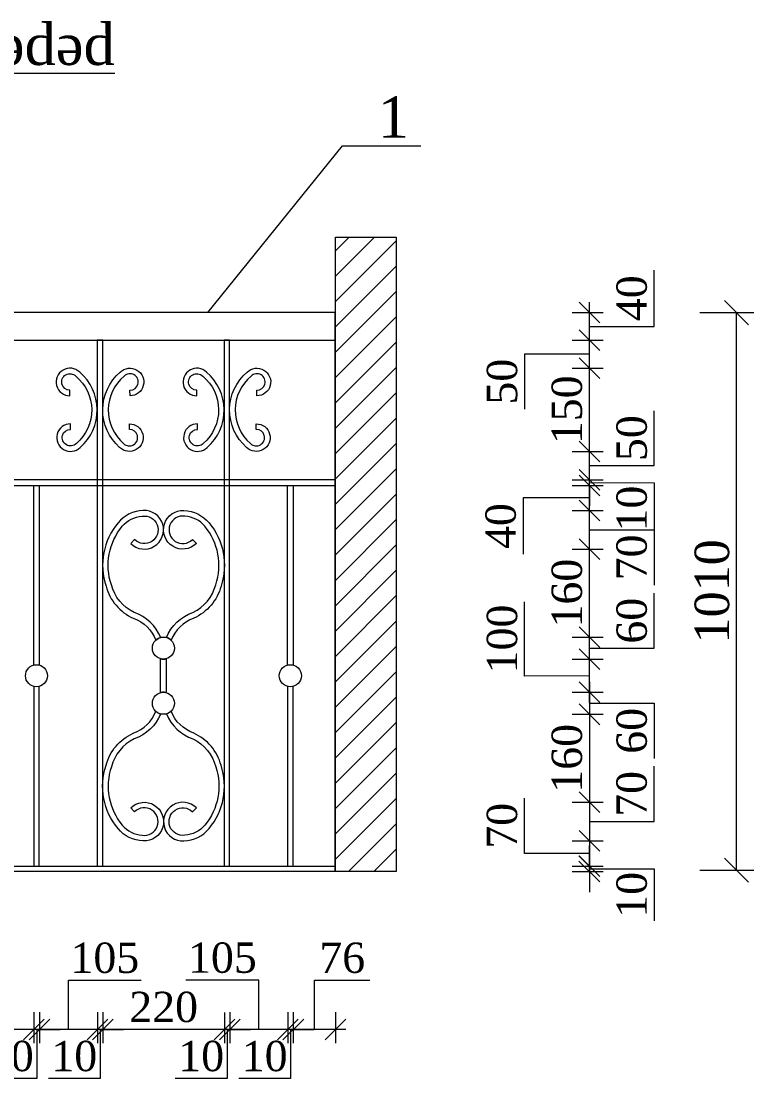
# Model space of a CAD drawing. Header units: millimetres. Extents: x 873544 to 1143527, y -837564 to -766512.
# Drawn here: x 1022101 to 1027412, y -789405 to -781735 of the extents above; entities that cross this region are included whole.
import ezdxf

# ---------------------------------------------------------------- set-up
doc = ezdxf.new("R2010")
doc.units = ezdxf.units.MM
for name, color, linetype, lineweight in [('Balkonun metal mehecceri', 16, 'Continuous', 9), ('Dam konstruksiyası', 7, 'Continuous', 13), ('Qeyd xətti', 7, 'Continuous', 9), ('Xarici razm.', 10, 'Continuous', 9), ('Xarici razm.-1', 7, 'Continuous', 9), ('Yazı -1', 7, 'Continuous', 15)]:
    doc.layers.add(name, color=color, linetype=linetype, lineweight=lineweight)
doc.styles.add('Segoe UI Light-07', font='segoeuil_0.ttf', dxfattribs={"width": 0.65})
doc.styles.add('Times New  Roman', font='times.ttf')
doc.styles.add('Times New Roman', font='times.ttf', dxfattribs={"height": 300})
doc.dimstyles.new('Aec_Arch_M', dxfattribs={"dimscale": 100, "dimtxt": 2, "dimasz": 1.75, "dimexe": 1.25, "dimexo": 0, "dimgap": 0.5, "dimtad": 1, "dimdec": 0, "dimdsep": 46, "dimtxsty": 'Segoe UI Light-07', "dimblk": 'OBLIQUE', "dimcen": 2.5, "dimclrd": 256, "dimclre": 256, "dimclrt": 256, "dimadec": 0, "dimazin": 0, "dimtfac": 1, "dimtdec": 0, "dimtmove": 0, "dimatfit": 3, "dimldrblk": 'ARCHTICK', "dimfxl": 1, "dimlwd": -1, "dimlwe": -1, "dimarcsym": 0})

# ---------------------------------------------------------------- blocks, each defined once
blk = doc.blocks.new('_Oblique')
at = {"color": 0, "linetype": 'ByBlock', "lineweight": -2}
blk.add_line((-0.5, -0.5), (0.5, 0.5), dxfattribs=at)
blk = doc.blocks.new('*D304')
at = {"layer": 'Defpoints', "color": 0, "transparency": 16777216}
for p in [(1027020.7, -783848.6), (1027286.7, -783848.6), (1027020.7, -787891)]:
    blk.add_point(p, dxfattribs=at)
at = {"layer": 'Xarici razm.', "transparency": 16777216}
for p, q in [((1027020.7, -783848.6), (1027411.7, -783848.6)), ((1027286.7, -787891), (1027286.7, -783848.6)), ((1027020.7, -787891), (1027411.7, -787891))]:
    blk.add_line(p, q, dxfattribs=at)
at = {"layer": 'Xarici razm.', "transparency": 16777216, "xscale": 175, "yscale": 175, "zscale": 175}
for p, rotation in [((1027286.7, -783848.6), 90), ((1027286.7, -787891), 270)]:
    blk.add_blockref('_Oblique', p, dxfattribs=dict(at, rotation=rotation))
at = {"layer": 'Xarici razm.', "color": 10, "transparency": 16777216, "insert": (1027109.5, -785869.8), "char_height": 300, "attachment_point": 5, "rotation": 90, "style": 'Times New  Roman'}
blk.add_mtext('{\\fTimes New Roman|b0|i0|c238|p18;\\H0.83333x;1010}', dxfattribs=at)
blk = doc.blocks.new('_ArchTick')
at = {"color": 0, "linetype": 'ByBlock', "const_width": 0.15}
blk.add_lwpolyline([(-0.5, -0.5), (0.5, 0.5)], dxfattribs=at)
blk = doc.blocks.new('*D305')
at = {"layer": 'Defpoints', "color": 0, "transparency": 16777216}
for p in [(1026094.4, -786361.5), (1026219.4, -786361.5), (1026094.4, -786601.5)]:
    blk.add_point(p, dxfattribs=at)
at = {"layer": 'Xarici razm.-1', "transparency": 16777216}
for p, q in [((1025749.6, -786484), (1025749.6, -785946.3)), ((1026219.4, -786676.5), (1026219.4, -786286.5)), ((1026094.4, -786361.5), (1026319.4, -786361.5)), ((1026219.4, -786481.5), (1025749.6, -786484)), ((1026094.4, -786601.5), (1026319.4, -786601.5))]:
    blk.add_line(p, q, dxfattribs=at)
at = {"layer": 'Xarici razm.-1', "transparency": 16777216, "xscale": 150, "yscale": 150, "zscale": 150}
for p, rotation in [((1026219.4, -786361.5), 90), ((1026219.4, -786601.5), 270)]:
    blk.add_blockref('_Oblique', p, dxfattribs=dict(at, rotation=rotation))
at = {"layer": 'Xarici razm.-1', "transparency": 16777216, "insert": (1025587.7, -786215.2), "char_height": 300, "attachment_point": 5, "rotation": 90, "style": 'Times New Roman'}
blk.add_mtext('{\\H0.73333x;100}', dxfattribs=at)
blk = doc.blocks.new('*D306')
at = {"layer": 'Defpoints', "color": 0, "transparency": 16777216}
for p in [(1026094.4, -785563.4), (1026219.4, -785563.4), (1026094.4, -786201.5)]:
    blk.add_point(p, dxfattribs=at)
at = {"layer": 'Xarici razm.-1', "transparency": 16777216}
for p, q in [((1026219.4, -786276.5), (1026219.4, -785488.4)), ((1026094.4, -785563.4), (1026319.4, -785563.4)), ((1026094.4, -786201.5), (1026319.4, -786201.5))]:
    blk.add_line(p, q, dxfattribs=at)
at = {"layer": 'Xarici razm.-1', "transparency": 16777216, "xscale": 150, "yscale": 150, "zscale": 150}
for p, rotation in [((1026219.4, -785563.4), 90), ((1026219.4, -786201.5), 270)]:
    blk.add_blockref('_Oblique', p, dxfattribs=dict(at, rotation=rotation))
at = {"layer": 'Xarici razm.-1', "transparency": 16777216, "insert": (1026057.4, -785882.5), "char_height": 250, "attachment_point": 5, "rotation": 90, "style": 'Times New  Roman'}
blk.add_mtext('{\\fTimes New Roman|b0|i0|c238|p18;\\H0.88x;160}', dxfattribs=at)
blk = doc.blocks.new('*D307')
at = {"layer": 'Defpoints', "color": 0, "transparency": 16777216}
for p in [(1026094.4, -784251.5), (1026219.4, -784251.5), (1026094.4, -784855)]:
    blk.add_point(p, dxfattribs=at)
at = {"layer": 'Xarici razm.-1', "transparency": 16777216}
for p, q in [((1026219.4, -784930), (1026219.4, -784176.5)), ((1026094.4, -784251.5), (1026319.4, -784251.5)), ((1026094.4, -784855), (1026319.4, -784855))]:
    blk.add_line(p, q, dxfattribs=at)
at = {"layer": 'Xarici razm.-1', "transparency": 16777216, "xscale": 150, "yscale": 150, "zscale": 150}
for p, rotation in [((1026219.4, -784251.5), 90), ((1026219.4, -784855), 270)]:
    blk.add_blockref('_Oblique', p, dxfattribs=dict(at, rotation=rotation))
at = {"layer": 'Xarici razm.-1', "transparency": 16777216, "insert": (1026057.4, -784553.2), "char_height": 250, "attachment_point": 5, "rotation": 90, "style": 'Times New  Roman'}
blk.add_mtext('{\\fTimes New Roman|b0|i0|c238|p18;\\H0.88x;1\\fTimes New Roman|b0|i0|c204|p18;50}', dxfattribs=at)
blk = doc.blocks.new('*D308')
at = {"layer": 'Defpoints', "color": 0, "transparency": 16777216}
for p in [(1026094.4, -784048.6), (1026219.4, -784048.6), (1026094.4, -784251.5)]:
    blk.add_point(p, dxfattribs=at)
at = {"layer": 'Xarici razm.-1', "transparency": 16777216}
for p, q in [((1026219.4, -784326.5), (1026219.4, -783973.6)), ((1026094.4, -784048.6), (1026319.4, -784048.6)), ((1026219.4, -784150), (1025749.6, -784150.4)), ((1025749.6, -784150.4), (1025749.6, -784548.1)), ((1026094.4, -784251.5), (1026319.4, -784251.5))]:
    blk.add_line(p, q, dxfattribs=at)
at = {"layer": 'Xarici razm.-1', "transparency": 16777216, "xscale": 150, "yscale": 150, "zscale": 150}
for p, rotation in [((1026219.4, -784048.6), 90), ((1026219.4, -784251.5), 270)]:
    blk.add_blockref('_Oblique', p, dxfattribs=dict(at, rotation=rotation))
at = {"layer": 'Xarici razm.-1', "transparency": 16777216, "insert": (1025587.7, -784349.2), "char_height": 250, "attachment_point": 5, "rotation": 90, "style": 'Times New  Roman'}
blk.add_mtext('{\\fTimes New Roman|b0|i0|c238|p18;\\H0.88x;50}', dxfattribs=at)
blk = doc.blocks.new('*D309')
at = {"layer": 'Defpoints', "color": 0, "transparency": 16777216}
for p in [(1026094.4, -783848.6), (1026219.4, -783848.6), (1026094.4, -784048.6)]:
    blk.add_point(p, dxfattribs=at)
at = {"layer": 'Xarici razm.-1', "transparency": 16777216}
for p, q in [((1026689.4, -783948.3), (1026689.4, -783540.1)), ((1026219.4, -784123.6), (1026219.4, -783773.6)), ((1026094.4, -783848.6), (1026319.4, -783848.6)), ((1026219.4, -783948.6), (1026689.4, -783948.3)), ((1026094.4, -784048.6), (1026319.4, -784048.6))]:
    blk.add_line(p, q, dxfattribs=at)
at = {"layer": 'Xarici razm.-1', "transparency": 16777216, "xscale": 150, "yscale": 150, "zscale": 150}
for p, rotation in [((1026219.4, -783848.6), 90), ((1026219.4, -784048.6), 270)]:
    blk.add_blockref('_Oblique', p, dxfattribs=dict(at, rotation=rotation))
at = {"layer": 'Xarici razm.-1', "transparency": 16777216, "insert": (1026527.4, -783744.2), "char_height": 250, "attachment_point": 5, "rotation": 90, "style": 'Times New  Roman'}
blk.add_mtext('{\\H0.88x;40}', dxfattribs=at)
blk = doc.blocks.new('*D310')
at = {"layer": 'Defpoints', "color": 0, "transparency": 16777216}
for p in [(1026094.4, -784855), (1026219.4, -784855), (1026094.4, -785061.5)]:
    blk.add_point(p, dxfattribs=at)
at = {"layer": 'Xarici razm.-1', "transparency": 16777216}
for p, q in [((1026689.4, -784957.6), (1026689.4, -784559.9)), ((1026219.4, -785136.5), (1026219.4, -784780)), ((1026094.4, -784855), (1026319.4, -784855)), ((1026219.4, -784958.2), (1026689.4, -784957.6)), ((1026094.4, -785061.5), (1026319.4, -785061.5))]:
    blk.add_line(p, q, dxfattribs=at)
at = {"layer": 'Xarici razm.-1', "transparency": 16777216, "xscale": 150, "yscale": 150, "zscale": 150}
for p, rotation in [((1026219.4, -784855), 90), ((1026219.4, -785061.5), 270)]:
    blk.add_blockref('_Oblique', p, dxfattribs=dict(at, rotation=rotation))
at = {"layer": 'Xarici razm.-1', "transparency": 16777216, "insert": (1026527.4, -784758.8), "char_height": 250, "attachment_point": 5, "rotation": 90, "style": 'Times New  Roman'}
blk.add_mtext('{\\fTimes New Roman|b0|i0|c238|p18;\\H0.88x;50}', dxfattribs=at)
blk = doc.blocks.new('*D311')
at = {"layer": 'Defpoints', "color": 0, "transparency": 16777216}
for p in [(1026094.4, -785061.5), (1026219.4, -785061.5), (1026094.4, -785101.5)]:
    blk.add_point(p, dxfattribs=at)
at = {"layer": 'Xarici razm.-1', "transparency": 16777216}
for p, q in [((1026219.4, -785061.5), (1026219.4, -784911.5)), ((1026094.4, -785061.5), (1026319.4, -785061.5)), ((1026219.4, -785101.5), (1026219.4, -785061.5)), ((1026219.4, -785101.5), (1026219.4, -785061.5)), ((1026094.4, -785101.5), (1026319.4, -785101.5)), ((1026219.4, -785081.5), (1026689.4, -785081.8)), ((1026219.4, -785101.5), (1026219.4, -785251.5)), ((1026689.4, -785081.8), (1026689.4, -785457))]:
    blk.add_line(p, q, dxfattribs=at)
at = {"layer": 'Xarici razm.-1', "transparency": 16777216, "xscale": 150, "yscale": 150, "zscale": 150}
for p, rotation in [((1026219.4, -785061.5), 270), ((1026219.4, -785101.5), 90)]:
    blk.add_blockref('_Oblique', p, dxfattribs=dict(at, rotation=rotation))
at = {"layer": 'Xarici razm.-1', "transparency": 16777216, "insert": (1026527.4, -785269.4), "char_height": 250, "attachment_point": 5, "rotation": 90, "style": 'Times New  Roman'}
blk.add_mtext('{\\fTimes New Roman|b0|i0|c238|p18;\\H0.88x;10}', dxfattribs=at)
blk = doc.blocks.new('*D312')
at = {"layer": 'Defpoints', "color": 0, "transparency": 16777216}
for p in [(1026094.4, -785101.5), (1026219.4, -785101.5), (1026094.4, -785283.6)]:
    blk.add_point(p, dxfattribs=at)
at = {"layer": 'Xarici razm.-1', "transparency": 16777216}
for p, q in [((1026219.4, -785358.6), (1026219.4, -785026.5)), ((1026094.4, -785101.5), (1026319.4, -785101.5)), ((1026219.4, -785192.6), (1025739.6, -785192.5)), ((1025739.6, -785192.5), (1025739.6, -785600.7)), ((1026094.4, -785283.6), (1026319.4, -785283.6))]:
    blk.add_line(p, q, dxfattribs=at)
at = {"layer": 'Xarici razm.-1', "transparency": 16777216, "xscale": 150, "yscale": 150, "zscale": 150}
for p, rotation in [((1026219.4, -785101.5), 90), ((1026219.4, -785283.6), 270)]:
    blk.add_blockref('_Oblique', p, dxfattribs=dict(at, rotation=rotation))
at = {"layer": 'Xarici razm.-1', "transparency": 16777216, "insert": (1025577.7, -785396.6), "char_height": 250, "attachment_point": 5, "rotation": 90, "style": 'Times New  Roman'}
blk.add_mtext('{\\fTimes New Roman|b0|i0|c238|p18;\\H0.88x;40}', dxfattribs=at)
blk = doc.blocks.new('*D313')
at = {"layer": 'Defpoints', "color": 0, "transparency": 16777216}
for p in [(1026094.4, -785283.6), (1026219.4, -785283.6), (1026094.4, -785563.4)]:
    blk.add_point(p, dxfattribs=at)
at = {"layer": 'Xarici razm.-1', "transparency": 16777216}
for p, q in [((1026219.4, -785638.4), (1026219.4, -785208.6)), ((1026094.4, -785283.6), (1026319.4, -785283.6)), ((1026219.4, -785423.5), (1026689.4, -785423.2)), ((1026689.4, -785423.2), (1026689.4, -785824.4)), ((1026094.4, -785563.4), (1026319.4, -785563.4))]:
    blk.add_line(p, q, dxfattribs=at)
at = {"layer": 'Xarici razm.-1', "transparency": 16777216, "xscale": 150, "yscale": 150, "zscale": 150}
for p, rotation in [((1026219.4, -785283.6), 90), ((1026219.4, -785563.4), 270)]:
    blk.add_blockref('_Oblique', p, dxfattribs=dict(at, rotation=rotation))
at = {"layer": 'Xarici razm.-1', "transparency": 16777216, "insert": (1026527.1, -785623.8), "char_height": 250, "attachment_point": 5, "rotation": 90, "style": 'Times New  Roman'}
blk.add_mtext('{\\fTimes New Roman|b0|i0|c238|p18;\\H0.88x;70}', dxfattribs=at)
blk = doc.blocks.new('*D314')
at = {"layer": 'Defpoints', "color": 0, "transparency": 16777216}
for p in [(1026094.4, -786201.5), (1026219.4, -786201.5), (1026094.4, -786361.5)]:
    blk.add_point(p, dxfattribs=at)
at = {"layer": 'Xarici razm.-1', "transparency": 16777216}
for p, q in [((1026689.4, -786282.2), (1026689.4, -785882.9)), ((1026219.4, -786436.5), (1026219.4, -786126.5)), ((1026094.4, -786201.5), (1026319.4, -786201.5)), ((1026219.4, -786281.5), (1026689.4, -786282.2)), ((1026094.4, -786361.5), (1026319.4, -786361.5))]:
    blk.add_line(p, q, dxfattribs=at)
at = {"layer": 'Xarici razm.-1', "transparency": 16777216, "xscale": 150, "yscale": 150, "zscale": 150}
for p, rotation in [((1026219.4, -786201.5), 90), ((1026219.4, -786361.5), 270)]:
    blk.add_blockref('_Oblique', p, dxfattribs=dict(at, rotation=rotation))
at = {"layer": 'Xarici razm.-1', "transparency": 16777216, "insert": (1026527.4, -786082.6), "char_height": 250, "attachment_point": 5, "rotation": 90, "style": 'Times New  Roman'}
blk.add_mtext('{\\H0.88x;60}', dxfattribs=at)
blk = doc.blocks.new('*D315')
at = {"layer": 'Defpoints', "color": 0, "transparency": 16777216}
for p in [(1026094.4, -786761.5), (1026094.4, -787399.5), (1026219.4, -787399.5)]:
    blk.add_point(p, dxfattribs=at)
at = {"layer": 'Xarici razm.-1', "transparency": 16777216}
for p, q in [((1026219.4, -786686.5), (1026219.4, -787474.5)), ((1026094.4, -786761.5), (1026319.4, -786761.5)), ((1026094.4, -787399.5), (1026319.4, -787399.5))]:
    blk.add_line(p, q, dxfattribs=at)
at = {"layer": 'Xarici razm.-1', "transparency": 16777216, "xscale": 150, "yscale": 150, "zscale": 150}
for p, rotation in [((1026219.4, -786761.5), 90), ((1026219.4, -787399.5), 270)]:
    blk.add_blockref('_Oblique', p, dxfattribs=dict(at, rotation=rotation))
at = {"layer": 'Xarici razm.-1', "transparency": 16777216, "insert": (1026057.4, -787080.5), "char_height": 250, "attachment_point": 5, "rotation": 90, "style": 'Times New  Roman'}
blk.add_mtext('{\\fTimes New Roman|b0|i0|c238|p18;\\H0.88x;160}', dxfattribs=at)
blk = doc.blocks.new('*D316')
at = {"layer": 'Defpoints', "color": 0, "transparency": 16777216}
for p in [(1026094.4, -787399.5), (1026094.4, -787679), (1026219.4, -787679)]:
    blk.add_point(p, dxfattribs=at)
at = {"layer": 'Xarici razm.-1', "transparency": 16777216}
for p, q in [((1026689.4, -787539.1), (1026689.4, -787137.9)), ((1026219.4, -787324.5), (1026219.4, -787754)), ((1026094.4, -787399.5), (1026319.4, -787399.5)), ((1026219.4, -787539.3), (1026689.4, -787539.1)), ((1026094.4, -787679), (1026319.4, -787679))]:
    blk.add_line(p, q, dxfattribs=at)
at = {"layer": 'Xarici razm.-1', "transparency": 16777216, "xscale": 150, "yscale": 150, "zscale": 150}
for p, rotation in [((1026219.4, -787399.5), 90), ((1026219.4, -787679), 270)]:
    blk.add_blockref('_Oblique', p, dxfattribs=dict(at, rotation=rotation))
at = {"layer": 'Xarici razm.-1', "transparency": 16777216, "insert": (1026527.1, -787338.5), "char_height": 250, "attachment_point": 5, "rotation": 90, "style": 'Times New  Roman'}
blk.add_mtext('{\\fTimes New Roman|b0|i0|c238|p18;\\H0.88x;70}', dxfattribs=at)
blk = doc.blocks.new('*D317')
at = {"layer": 'Defpoints', "color": 0, "transparency": 16777216}
for p in [(1026094.4, -786601.5), (1026094.4, -786761.5), (1026219.4, -786761.5)]:
    blk.add_point(p, dxfattribs=at)
at = {"layer": 'Xarici razm.-1', "transparency": 16777216}
for p, q in [((1026094.4, -786601.5), (1026319.4, -786601.5)), ((1026219.4, -786526.5), (1026219.4, -786836.5)), ((1026219.4, -786681.5), (1026689.4, -786681.5)), ((1026689.4, -786681.5), (1026689.4, -787080.8)), ((1026094.4, -786761.5), (1026319.4, -786761.5))]:
    blk.add_line(p, q, dxfattribs=at)
at = {"layer": 'Xarici razm.-1', "transparency": 16777216, "xscale": 150, "yscale": 150, "zscale": 150}
for p, rotation in [((1026219.4, -786601.5), 90), ((1026219.4, -786761.5), 270)]:
    blk.add_blockref('_Oblique', p, dxfattribs=dict(at, rotation=rotation))
at = {"layer": 'Xarici razm.-1', "transparency": 16777216, "insert": (1026527.4, -786881.2), "char_height": 250, "attachment_point": 5, "rotation": 90, "style": 'Times New  Roman'}
blk.add_mtext('{\\H0.88x;60}', dxfattribs=at)
blk = doc.blocks.new('*D318')
at = {"layer": 'Defpoints', "color": 0, "transparency": 16777216}
for p in [(1026094.4, -787679), (1026094.3, -787861.5), (1026219.4, -787861.5)]:
    blk.add_point(p, dxfattribs=at)
at = {"layer": 'Xarici razm.-1', "transparency": 16777216}
for p, q in [((1025749.6, -787770.7), (1025749.6, -787369.5)), ((1026219.4, -787604), (1026219.4, -787936.5)), ((1026094.4, -787679), (1026319.4, -787679)), ((1026219.4, -787770.3), (1025749.6, -787770.7)), ((1026094.4, -787861.5), (1026319.4, -787861.5))]:
    blk.add_line(p, q, dxfattribs=at)
at = {"layer": 'Xarici razm.-1', "transparency": 16777216, "xscale": 150, "yscale": 150, "zscale": 150}
for p, rotation in [((1026219.4, -787679), 90), ((1026219.4, -787861.5), 270)]:
    blk.add_blockref('_Oblique', p, dxfattribs=dict(at, rotation=rotation))
at = {"layer": 'Xarici razm.-1', "transparency": 16777216, "insert": (1025587.4, -787570.1), "char_height": 250, "attachment_point": 5, "rotation": 90, "style": 'Times New  Roman'}
blk.add_mtext('{\\fTimes New Roman|b0|i0|c238|p18;\\H0.88x;70}', dxfattribs=at)
blk = doc.blocks.new('*D319')
at = {"layer": 'Defpoints', "color": 0, "transparency": 16777216}
for p in [(1026094.3, -787861.5), (1026094.3, -787901.5), (1026219.3, -787861.5)]:
    blk.add_point(p, dxfattribs=at)
at = {"layer": 'Xarici razm.-1', "transparency": 16777216}
for p, q in [((1026219.3, -787861.5), (1026219.3, -787711.5)), ((1026094.3, -787861.5), (1026319.3, -787861.5)), ((1026094.3, -787901.5), (1026319.3, -787901.5)), ((1026219.3, -787901.5), (1026219.3, -787861.5)), ((1026219.3, -787901.5), (1026219.3, -787861.5)), ((1026219.3, -787881.5), (1026689.4, -787882.8)), ((1026219.3, -787901.5), (1026219.3, -788051.5)), ((1026689.4, -787882.8), (1026689.4, -788258))]:
    blk.add_line(p, q, dxfattribs=at)
at = {"layer": 'Xarici razm.-1', "transparency": 16777216, "xscale": 150, "yscale": 150, "zscale": 150}
for p, rotation in [((1026219.3, -787861.5), 270), ((1026219.3, -787901.5), 90)]:
    blk.add_blockref('_Oblique', p, dxfattribs=dict(at, rotation=rotation))
at = {"layer": 'Xarici razm.-1', "transparency": 16777216, "insert": (1026527.4, -788070.4), "char_height": 250, "attachment_point": 5, "rotation": 90, "style": 'Times New  Roman'}
blk.add_mtext('{\\fTimes New Roman|b0|i0|c238|p18;\\H0.88x;10}', dxfattribs=at)
blk = doc.blocks.new('*D332')
at = {"layer": 'Defpoints', "color": 0, "transparency": 16777216}
for p in [(1024073.7, -788921.6), (1024379.3, -788921.6), (1024073.7, -789046.6)]:
    blk.add_point(p, dxfattribs=at)
at = {"layer": 'Xarici razm.-1', "transparency": 16777216}
for p, q in [((1024226.5, -789046.6), (1024227.9, -788690.2)), ((1024227.9, -788690.2), (1024628.2, -788690.2)), ((1024073.7, -788921.6), (1024073.7, -789146.6)), ((1024379.3, -788921.6), (1024379.3, -789146.6)), ((1024454.3, -789046.6), (1023998.7, -789046.6))]:
    blk.add_line(p, q, dxfattribs=at)
at = {"layer": 'Xarici razm.-1', "transparency": 16777216, "xscale": 150, "yscale": 150, "zscale": 150, "rotation": 180}
blk.add_blockref('_Oblique', (1024073.7, -789046.6), dxfattribs=at)
at = {"layer": 'Xarici razm.-1', "transparency": 16777216, "xscale": 150, "yscale": 150, "zscale": 150}
blk.add_blockref('_Oblique', (1024379.3, -789046.6), dxfattribs=at)
at = {"layer": 'Xarici razm.-1', "transparency": 16777216, "insert": (1024428.1, -788528), "char_height": 250, "attachment_point": 5, "style": 'Times New  Roman'}
blk.add_mtext('{\\fTimes New Roman|b0|i0|c238|p18;\\H0.88x;76}', dxfattribs=at)
blk = doc.blocks.new('*D333')
at = {"layer": 'Defpoints', "color": 0, "transparency": 16777216}
for p in [(1023613.7, -788921.6), (1024033.7, -788921.6), (1023613.7, -789046.6)]:
    blk.add_point(p, dxfattribs=at)
at = {"layer": 'Xarici razm.-1', "transparency": 16777216}
for p, q in [((1023823.4, -788689.3), (1023295.6, -788689.3)), ((1023823.7, -789046.6), (1023823.4, -788689.3)), ((1023613.7, -788921.6), (1023613.7, -789146.6)), ((1024033.7, -788921.6), (1024033.7, -789146.6)), ((1024108.7, -789046.6), (1023538.7, -789046.6))]:
    blk.add_line(p, q, dxfattribs=at)
at = {"layer": 'Xarici razm.-1', "transparency": 16777216, "xscale": 150, "yscale": 150, "zscale": 150, "rotation": 180}
blk.add_blockref('_Oblique', (1023613.7, -789046.6), dxfattribs=at)
at = {"layer": 'Xarici razm.-1', "transparency": 16777216, "xscale": 150, "yscale": 150, "zscale": 150}
blk.add_blockref('_Oblique', (1024033.7, -789046.6), dxfattribs=at)
at = {"layer": 'Xarici razm.-1', "transparency": 16777216, "insert": (1023559.5, -788527.4), "char_height": 250, "attachment_point": 5, "style": 'Times New  Roman'}
blk.add_mtext('{\\fTimes New Roman|b0|i0|c238|p18;\\H0.88x;105}', dxfattribs=at)
blk = doc.blocks.new('*D334')
at = {"layer": 'Defpoints', "color": 0, "transparency": 16777216}
for p in [(1022693.7, -788921.6), (1023573.7, -788923.3), (1022693.7, -789046.6)]:
    blk.add_point(p, dxfattribs=at)
at = {"layer": 'Xarici razm.-1', "transparency": 16777216}
for p, q in [((1022693.7, -788921.6), (1022693.7, -789146.6)), ((1023573.7, -788923.3), (1023573.7, -789146.6)), ((1023648.7, -789046.6), (1022618.7, -789046.6))]:
    blk.add_line(p, q, dxfattribs=at)
at = {"layer": 'Xarici razm.-1', "transparency": 16777216, "xscale": 150, "yscale": 150, "zscale": 150, "rotation": 180}
blk.add_blockref('_Oblique', (1022693.7, -789046.6), dxfattribs=at)
at = {"layer": 'Xarici razm.-1', "transparency": 16777216, "xscale": 150, "yscale": 150, "zscale": 150}
blk.add_blockref('_Oblique', (1023573.7, -789046.6), dxfattribs=at)
at = {"layer": 'Xarici razm.-1', "transparency": 16777216, "insert": (1023133.7, -788884.7), "char_height": 250, "attachment_point": 5, "style": 'Times New  Roman'}
blk.add_mtext('{\\fTimes New Roman|b0|i0|c238|p18;\\H0.88x;220}', dxfattribs=at)
blk = doc.blocks.new('*D335')
at = {"layer": 'Defpoints', "color": 0, "transparency": 16777216}
for p in [(1024033.7, -788923.3), (1024073.7, -788921.6), (1024033.7, -789046.6)]:
    blk.add_point(p, dxfattribs=at)
at = {"layer": 'Xarici razm.-1', "transparency": 16777216}
for p, q in [((1024033.7, -788923.3), (1024033.7, -789146.6)), ((1024073.7, -788921.6), (1024073.7, -789146.6)), ((1024033.7, -789046.6), (1023883.7, -789046.6)), ((1024073.7, -789046.6), (1024033.7, -789046.6)), ((1024073.7, -789046.6), (1024033.7, -789046.6)), ((1024053.7, -789046.6), (1024053.5, -789402.6)), ((1024073.7, -789046.6), (1024223.7, -789046.6)), ((1024053.5, -789402.6), (1023678.3, -789402.6))]:
    blk.add_line(p, q, dxfattribs=at)
at = {"layer": 'Xarici razm.-1', "transparency": 16777216, "xscale": 150, "yscale": 150, "zscale": 150}
blk.add_blockref('_Oblique', (1024033.7, -789046.6), dxfattribs=at)
at = {"layer": 'Xarici razm.-1', "transparency": 16777216, "xscale": 150, "yscale": 150, "zscale": 150, "rotation": 180}
blk.add_blockref('_Oblique', (1024073.7, -789046.6), dxfattribs=at)
at = {"layer": 'Xarici razm.-1', "transparency": 16777216, "insert": (1023865.9, -789240.7), "char_height": 250, "attachment_point": 5, "style": 'Times New  Roman'}
blk.add_mtext('{\\fTimes New Roman|b0|i0|c238|p18;\\H0.88x;10}', dxfattribs=at)
blk = doc.blocks.new('*D336')
at = {"layer": 'Defpoints', "color": 0, "transparency": 16777216}
for p in [(1022233.7, -788921.6), (1022653.7, -788921.6), (1022233.7, -789046.6)]:
    blk.add_point(p, dxfattribs=at)
at = {"layer": 'Xarici razm.-1', "transparency": 16777216}
for p, q in [((1022443.7, -789046.6), (1022443.5, -788690.2)), ((1022443.5, -788690.2), (1022971.3, -788690.2)), ((1022233.7, -788921.6), (1022233.7, -789146.6)), ((1022653.7, -788921.6), (1022653.7, -789146.6)), ((1022728.7, -789046.6), (1022158.7, -789046.6))]:
    blk.add_line(p, q, dxfattribs=at)
at = {"layer": 'Xarici razm.-1', "transparency": 16777216, "xscale": 150, "yscale": 150, "zscale": 150, "rotation": 180}
blk.add_blockref('_Oblique', (1022233.7, -789046.6), dxfattribs=at)
at = {"layer": 'Xarici razm.-1', "transparency": 16777216, "xscale": 150, "yscale": 150, "zscale": 150}
blk.add_blockref('_Oblique', (1022653.7, -789046.6), dxfattribs=at)
at = {"layer": 'Xarici razm.-1', "transparency": 16777216, "insert": (1022707.4, -788528.3), "char_height": 250, "attachment_point": 5, "style": 'Times New  Roman'}
blk.add_mtext('{\\fTimes New Roman|b0|i0|c238|p18;\\H0.88x;105}', dxfattribs=at)
blk = doc.blocks.new('*D337')
at = {"layer": 'Defpoints', "color": 0, "transparency": 16777216}
for p in [(1023573.7, -788923.3), (1023613.7, -788921.6), (1023573.7, -789046.6)]:
    blk.add_point(p, dxfattribs=at)
at = {"layer": 'Xarici razm.-1', "transparency": 16777216}
for p, q in [((1023573.7, -788923.3), (1023573.7, -789146.6)), ((1023613.7, -788921.6), (1023613.7, -789146.6)), ((1023573.7, -789046.6), (1023423.7, -789046.6)), ((1023613.7, -789046.6), (1023573.7, -789046.6)), ((1023613.7, -789046.6), (1023573.7, -789046.6)), ((1023593.7, -789046.6), (1023593.5, -789402.6)), ((1023613.7, -789046.6), (1023763.7, -789046.6)), ((1023593.5, -789402.6), (1023218.3, -789402.6))]:
    blk.add_line(p, q, dxfattribs=at)
at = {"layer": 'Xarici razm.-1', "transparency": 16777216, "xscale": 150, "yscale": 150, "zscale": 150}
blk.add_blockref('_Oblique', (1023573.7, -789046.6), dxfattribs=at)
at = {"layer": 'Xarici razm.-1', "transparency": 16777216, "xscale": 150, "yscale": 150, "zscale": 150, "rotation": 180}
blk.add_blockref('_Oblique', (1023613.7, -789046.6), dxfattribs=at)
at = {"layer": 'Xarici razm.-1', "transparency": 16777216, "insert": (1023405.9, -789240.7), "char_height": 250, "attachment_point": 5, "style": 'Times New  Roman'}
blk.add_mtext('{\\fTimes New Roman|b0|i0|c238|p18;\\H0.88x;10}', dxfattribs=at)
blk = doc.blocks.new('*D338')
at = {"layer": 'Defpoints', "color": 0, "transparency": 16777216}
for p in [(1022653.7, -788923.3), (1022693.7, -788921.6), (1022653.7, -789046.6)]:
    blk.add_point(p, dxfattribs=at)
at = {"layer": 'Xarici razm.-1', "transparency": 16777216}
for p, q in [((1022653.7, -788923.3), (1022653.7, -789146.6)), ((1022693.7, -788921.6), (1022693.7, -789146.6)), ((1022653.7, -789046.6), (1022503.7, -789046.6)), ((1022693.7, -789046.6), (1022653.7, -789046.6)), ((1022693.7, -789046.6), (1022653.7, -789046.6)), ((1022673.7, -789046.6), (1022673.5, -789402.6)), ((1022693.7, -789046.6), (1022843.7, -789046.6)), ((1022673.5, -789402.6), (1022298.3, -789402.6))]:
    blk.add_line(p, q, dxfattribs=at)
at = {"layer": 'Xarici razm.-1', "transparency": 16777216, "xscale": 150, "yscale": 150, "zscale": 150}
blk.add_blockref('_Oblique', (1022653.7, -789046.6), dxfattribs=at)
at = {"layer": 'Xarici razm.-1', "transparency": 16777216, "xscale": 150, "yscale": 150, "zscale": 150, "rotation": 180}
blk.add_blockref('_Oblique', (1022693.7, -789046.6), dxfattribs=at)
at = {"layer": 'Xarici razm.-1', "transparency": 16777216, "insert": (1022485.9, -789240.7), "char_height": 250, "attachment_point": 5, "style": 'Times New  Roman'}
blk.add_mtext('{\\fTimes New Roman|b0|i0|c238|p18;\\H0.88x;10}', dxfattribs=at)
blk = doc.blocks.new('*D339')
at = {"layer": 'Defpoints', "color": 0, "transparency": 16777216}
for p in [(1022193.7, -788923.3), (1022233.7, -788921.6), (1022193.7, -789046.6)]:
    blk.add_point(p, dxfattribs=at)
at = {"layer": 'Xarici razm.-1', "transparency": 16777216}
for p, q in [((1022193.7, -788923.3), (1022193.7, -789146.6)), ((1022233.7, -788921.6), (1022233.7, -789146.6)), ((1022193.7, -789046.6), (1022043.7, -789046.6)), ((1022233.7, -789046.6), (1022193.7, -789046.6)), ((1022233.7, -789046.6), (1022193.7, -789046.6)), ((1022213.7, -789046.6), (1022213.5, -789402.6)), ((1022233.7, -789046.6), (1022383.7, -789046.6)), ((1022213.5, -789402.6), (1021838.3, -789402.6))]:
    blk.add_line(p, q, dxfattribs=at)
at = {"layer": 'Xarici razm.-1', "transparency": 16777216, "xscale": 150, "yscale": 150, "zscale": 150}
blk.add_blockref('_Oblique', (1022193.7, -789046.6), dxfattribs=at)
at = {"layer": 'Xarici razm.-1', "transparency": 16777216, "xscale": 150, "yscale": 150, "zscale": 150, "rotation": 180}
blk.add_blockref('_Oblique', (1022233.7, -789046.6), dxfattribs=at)
at = {"layer": 'Xarici razm.-1', "transparency": 16777216, "insert": (1022025.9, -789240.7), "char_height": 250, "attachment_point": 5, "style": 'Times New  Roman'}
blk.add_mtext('{\\fTimes New Roman|b0|i0|c238|p18;\\H0.88x;10}', dxfattribs=at)
blk = doc.blocks.new('*D340')
at = {"layer": 'Defpoints', "color": 0, "transparency": 16777216}
for p in [(1021772, -788921.6), (1022193.7, -788921.6), (1021772, -789046.6)]:
    blk.add_point(p, dxfattribs=at)
at = {"layer": 'Xarici razm.-1', "transparency": 16777216}
for p, q in [((1021983.6, -788690.2), (1021455.8, -788690.2)), ((1021982.9, -789046.6), (1021983.6, -788690.2)), ((1021772, -788921.6), (1021772, -789146.6)), ((1022193.7, -788921.6), (1022193.7, -789146.6)), ((1022268.7, -789046.6), (1021697, -789046.6))]:
    blk.add_line(p, q, dxfattribs=at)
at = {"layer": 'Xarici razm.-1', "transparency": 16777216, "xscale": 150, "yscale": 150, "zscale": 150, "rotation": 180}
blk.add_blockref('_Oblique', (1021772, -789046.6), dxfattribs=at)
at = {"layer": 'Xarici razm.-1', "transparency": 16777216, "xscale": 150, "yscale": 150, "zscale": 150}
blk.add_blockref('_Oblique', (1022193.7, -789046.6), dxfattribs=at)
at = {"layer": 'Xarici razm.-1', "transparency": 16777216, "insert": (1021719.7, -788528.3), "char_height": 250, "attachment_point": 5, "style": 'Times New  Roman'}
blk.add_mtext('{\\fTimes New Roman|b0|i0|c238|p18;\\H0.88x;105}', dxfattribs=at)

msp = doc.modelspace()

# ---------------------------------------------------------------- hatches: boundary and pattern name
at = {"linetype": 'Continuous', "lineweight": 9}
h = msp.add_hatch(dxfattribs=at)
h.set_pattern_fill('КИРПИЧ_ОБЫКНОВЕННЫЙ', color=256, style=0, pattern_type=2)
h.set_pattern_definition([(45, (1332111.94, -759895.81), (-91.92388, 91.92388), [])])
h.paths.add_polyline_path([(1024819.8, -783300.9), (1024819.8, -787902), (1024379.3, -787901.5), (1024379.3, -783300.9)])

# ---------------------------------------------------------------- linework, layer by layer
msp.add_line((1024377.5, -787901.5), (1024377.5, -783898), dxfattribs=at)
at = {"linetype": 'Continuous', "lineweight": 9, "flags": 128}
msp.add_lwpolyline([(1024819.8, -783300.9), (1024819.8, -787902), (1024379.3, -787901.5), (1024379.3, -783300.9)], close=True, dxfattribs=at)
at = {"layer": 'Balkonun metal mehecceri', "color": 0}
for points in [[(1018208.3, -784048.6), (1024377.5, -784048.6), (1024377.5, -783848.6), (1018208.3, -783848.6)], [(1022652, -787861.5), (1022692, -787861.5), (1022692, -784048.6), (1022652, -784048.6)], [(1023572, -787861.5), (1023612, -787861.5), (1023612, -784048.6), (1023572, -784048.6)], [(1018208.3, -785101.5), (1024377.5, -785101.5), (1024377.5, -785061.5), (1018208.3, -785061.5)], [(1018208.3, -787861.5), (1024377.5, -787861.5), (1024377.5, -787901.5), (1018208.3, -787901.5)]]:
    msp.add_lwpolyline(points, close=True, dxfattribs=at)
for points in [[(1022496.8, -784309, -0.463354), (1022500.9, -784797.3, -1.496606), (1022458.5, -784694.9), (1022458.5, -784654.8, 1.496147), (1022529.4, -784825.7, 0.45809), (1022525, -784280.8, 1.497279), (1022454.2, -784451.4), (1022454.4, -784411.4, -1.497782)], [(1022847.2, -784309, 0.463354), (1022843.1, -784797.3, 1.496606), (1022885.5, -784694.9), (1022885.5, -784654.8, -1.496147), (1022814.6, -784825.7, -0.45809), (1022819, -784280.8, -1.497279), (1022889.8, -784451.4), (1022889.6, -784411.4, 1.497782)], [(1023416.8, -784309, -0.463354), (1023420.9, -784797.3, -1.496606), (1023378.5, -784694.9), (1023378.5, -784654.8, 1.496147), (1023449.4, -784825.7, 0.45809), (1023445, -784280.8, 1.497279), (1023374.2, -784451.4), (1023374.4, -784411.4, -1.497782)], [(1023767.2, -784309, 0.463354), (1023763.1, -784797.3, 1.496606), (1023805.5, -784694.9), (1023805.5, -784654.8, -1.496147), (1023734.6, -784825.7, -0.45809), (1023739, -784280.8, -1.497279), (1023809.8, -784451.4), (1023809.6, -784411.4, 1.497782)]]:
    msp.add_lwpolyline(points, format="xyb", close=True, dxfattribs=at)
for points in [[(1022192, -786404), (1022192, -785101.5), (1022232, -785101.5), (1022232, -786404)], [(1024032, -786404), (1024032, -785101.5), (1024072, -785101.5), (1024072, -786404)], [(1023152, -786604), (1023146.8, -786602.8), (1023143.9, -786602.4), (1023140.4, -786601.9), (1023137, -786601.6), (1023133, -786601.5), (1023129, -786601.5), (1023125.3, -786601.7), (1023120.4, -786602.3), (1023115, -786603.3), (1023112, -786604), (1023112, -786358.9), (1023117.5, -786360.1), (1023121.7, -786360.8), (1023128, -786361.4), (1023131.4, -786361.5), (1023135.5, -786361.4), (1023140.3, -786361), (1023144.6, -786360.5), (1023147.6, -786359.9), (1023152, -786358.9), (1023152, -786604)], [(1022192, -786558.9), (1022192, -787861.5), (1022232, -787861.5), (1022232, -786558.9)], [(1024032, -786558.9), (1024032, -787861.5), (1024072, -787861.5), (1024072, -786558.9)]]:
    msp.add_lwpolyline(points, dxfattribs=at)
for centre in [(1023132, -786281.5), (1022212, -786481.5), (1024052, -786481.5), (1023132, -786681.5)]:
    msp.add_circle(centre, 80, dxfattribs=at)
at = {"layer": 'Dam konstruksiyası', "color": 0, "lineweight": 9}
for points in [[(1023077.1, -786224.7, -0.130969), (1023112.1, -786204.3, 0.221442), (1022919.4, -786023.7, -0.215329), (1022754.5, -785821.5, -0.26048), (1022834, -785398, -0.208205), (1022977.6, -785324.9, -1.628303), (1022922.9, -785494.5), (1022894.7, -785522.9, 1.540886), (1022985.2, -785283.9, 0.215822), (1022803.2, -785372.5, 0.259156), (1022715.9, -785831.7, 0.22659), (1022913.8, -786064.8, -0.223145), (1023077.1, -786224.7)], [(1023188.6, -786224.7, 0.130969), (1023153.6, -786204.3, -0.221442), (1023346.3, -786023.7, 0.215329), (1023511.2, -785821.5, 0.26048), (1023431.7, -785398, 0.208205), (1023288.2, -785324.9, 1.628303), (1023342.8, -785494.5), (1023371, -785522.9, -1.540886), (1023280.6, -785283.9, -0.215822), (1023462.5, -785372.5, -0.259156), (1023549.9, -785831.7, -0.22659), (1023352, -786064.8, 0.223145), (1023188.6, -786224.7)], [(1023077.1, -786738.2, 0.130969), (1023112.1, -786758.6, -0.221442), (1022919.4, -786939.2, 0.215329), (1022754.5, -787141.5, 0.26048), (1022834, -787564.9, 0.208205), (1022977.6, -787638, 1.628303), (1022922.9, -787468.4), (1022894.7, -787440, -1.540886), (1022985.2, -787679, -0.215822), (1022803.2, -787590.5, -0.259156), (1022715.9, -787131.2, -0.22659), (1022913.8, -786898.1, 0.223145), (1023077.1, -786738.2)], [(1023188.6, -786738.2, -0.130969), (1023153.6, -786758.6, 0.221442), (1023346.3, -786939.2, -0.215329), (1023511.2, -787141.5, -0.26048), (1023431.7, -787564.9, -0.208205), (1023288.2, -787638, -1.628303), (1023342.8, -787468.4), (1023371, -787440, 1.540886), (1023280.6, -787679, 0.215822), (1023462.5, -787590.5, 0.259156), (1023549.9, -787131.2, 0.22659), (1023352, -786898.1, -0.223145), (1023188.6, -786738.2)]]:
    msp.add_lwpolyline(points, format="xyb", close=True, dxfattribs=at)
at = {"layer": 'Qeyd xətti', "lineweight": 9}
msp.add_lwpolyline([(1023452.9, -783848.6), (1024429, -782638.3), (1024998.3, -782638.3)], dxfattribs=at)

# ---------------------------------------------------------------- texts
at = {"linetype": 'Continuous', "lineweight": 9, "insert": (1024685.6, -782431), "char_height": 300, "attachment_point": 4, "style": 'Times New  Roman'}
msp.add_mtext('1', dxfattribs=at)
at = {"layer": 'Yazı -1', "color": 5, "linetype": 'Continuous', "lineweight": 15, "insert": (1020244.6, -782559.5), "char_height": 300, "attachment_point": 7, "style": 'Times New  Roman'}
msp.add_mtext('\\pi-2056.4;{\\LMetal m\\fTimes New Roman|b0|i0|c238|p18;əhəccər  - 7 ədəd\\fTimes New Roman|b0|i0|c204|p18;\\P\\pi0;\\C1;М 1:25}', dxfattribs=at)

# ---------------------------------------------------------------- dimensions: what is measured, and where the dimension line sits
at = {"layer": 'Xarici razm.'}
dim = msp.add_linear_dim(base=(1027286.7, -783848.6), p1=(1027020.7, -787891), p2=(1027020.7, -783848.6), angle=90, text='{\\fTimes New Roman|b0|i0|c238|p18;\\H0.83333x;1010}', dimstyle='Aec_Arch_M', override={"dimtxt": 3, "dimtxsty": 'Times New  Roman', "dimclrt": 10}, dxfattribs=at)
dim.commit()
dim.dimension.update_dxf_attribs({"geometry": '*D304', "text_midpoint": (1027109.5, -785869.8)})
at = {"layer": 'Xarici razm.-1'}
for base, p1, p2, angle, text, override, picture, middle in [((1026219.4, -783848.6), (1026094.4, -784048.6), (1026094.4, -783848.6), 90, '{\\H0.88x;40}', {"dimscale": 1, "dimtxt": 250, "dimasz": 150, "dimexe": 100, "dimgap": 50, "dimtxsty": 'Times New  Roman', "dimdle": 75, "dimtmove": 1, "dimfxl": 125, "dimfxlon": 1}, '*D309', (1026689.4, -783898.3)), ((1026219.4, -784048.6), (1026094.4, -784251.5), (1026094.4, -784048.6), 90, '{\\fTimes New Roman|b0|i0|c238|p18;\\H0.88x;50}', {"dimscale": 1, "dimtxt": 250, "dimasz": 150, "dimexe": 100, "dimgap": 50, "dimtxsty": 'Times New  Roman', "dimdle": 75, "dimtmove": 1, "dimfxl": 125, "dimfxlon": 1}, '*D308', (1025749.6, -784200.4)), ((1026219.4, -784855), (1026094.4, -785061.5), (1026094.4, -784855), 90, '{\\fTimes New Roman|b0|i0|c238|p18;\\H0.88x;50}', {"dimscale": 1, "dimtxt": 250, "dimasz": 150, "dimexe": 100, "dimgap": 50, "dimtxsty": 'Times New  Roman', "dimdle": 75, "dimtmove": 1, "dimfxl": 125, "dimfxlon": 1}, '*D310', (1026689.4, -784907.6)), ((1026219.4, -785061.5), (1026094.4, -785101.5), (1026094.4, -785061.5), 90, '{\\fTimes New Roman|b0|i0|c238|p18;\\H0.88x;10}', {"dimscale": 1, "dimtxt": 250, "dimasz": 150, "dimexe": 100, "dimgap": 50, "dimtxsty": 'Times New  Roman', "dimdle": 75, "dimtmove": 1, "dimfxl": 125, "dimfxlon": 1}, '*D311', (1026689.4, -785131.8)), ((1026219.4, -785101.5), (1026094.4, -785283.6), (1026094.4, -785101.5), 90, '{\\fTimes New Roman|b0|i0|c238|p18;\\H0.88x;40}', {"dimscale": 1, "dimtxt": 250, "dimasz": 150, "dimexe": 100, "dimgap": 50, "dimtxsty": 'Times New  Roman', "dimdle": 75, "dimtmove": 1, "dimfxl": 125, "dimfxlon": 1}, '*D312', (1025739.6, -785242.5)), ((1026219.4, -785283.6), (1026094.4, -785563.4), (1026094.4, -785283.6), 90, '{\\fTimes New Roman|b0|i0|c238|p18;\\H0.88x;70}', {"dimscale": 1, "dimtxt": 250, "dimasz": 150, "dimexe": 100, "dimgap": 50, "dimtxsty": 'Times New  Roman', "dimdle": 75, "dimtmove": 1, "dimfxl": 125, "dimfxlon": 1}, '*D313', (1026689.4, -785473.2)), ((1026219.4, -786361.5), (1026094.4, -786601.5), (1026094.4, -786361.5), 90, '{\\H0.73333x;100}', {"dimscale": 1, "dimtxt": 250, "dimasz": 150, "dimexe": 100, "dimgap": 50, "dimtxsty": 'Times New Roman', "dimdle": 75, "dimtmove": 1, "dimfxl": 125, "dimfxlon": 1}, '*D305', (1025749.6, -786434)), ((1026219.4, -786201.5), (1026094.4, -786361.5), (1026094.4, -786201.5), 90, '{\\H0.88x;60}', {"dimscale": 1, "dimtxt": 250, "dimasz": 150, "dimexe": 100, "dimgap": 50, "dimtxsty": 'Times New  Roman', "dimdle": 75, "dimtmove": 1, "dimfxl": 125, "dimfxlon": 1}, '*D314', (1026689.4, -786232.2)), ((1026219.4, -786761.5), (1026094.4, -786601.5), (1026094.4, -786761.5), 270, '{\\H0.88x;60}', {"dimscale": 1, "dimtxt": 250, "dimasz": 150, "dimexe": 100, "dimgap": 50, "dimtxsty": 'Times New  Roman', "dimdle": 75, "dimtmove": 1, "dimfxl": 125, "dimfxlon": 1}, '*D317', (1026689.4, -786731.5)), ((1026219.4, -787679), (1026094.4, -787399.5), (1026094.4, -787679), 270, '{\\fTimes New Roman|b0|i0|c238|p18;\\H0.88x;70}', {"dimscale": 1, "dimtxt": 250, "dimasz": 150, "dimexe": 100, "dimgap": 50, "dimtxsty": 'Times New  Roman', "dimdle": 75, "dimtmove": 1, "dimfxl": 125, "dimfxlon": 1}, '*D316', (1026689.4, -787489.1)), ((1026219.4, -787861.5), (1026094.4, -787679), (1026094.3, -787861.5), 270, '{\\fTimes New Roman|b0|i0|c238|p18;\\H0.88x;70}', {"dimscale": 1, "dimtxt": 250, "dimasz": 150, "dimexe": 100, "dimgap": 50, "dimtxsty": 'Times New  Roman', "dimdle": 75, "dimtmove": 1, "dimfxl": 125, "dimfxlon": 1}, '*D318', (1025749.6, -787720.7)), ((1026219.3, -787861.5), (1026094.3, -787901.5), (1026094.3, -787861.5), 90, '{\\fTimes New Roman|b0|i0|c238|p18;\\H0.88x;10}', {"dimscale": 1, "dimtxt": 250, "dimasz": 150, "dimexe": 100, "dimgap": 50, "dimtxsty": 'Times New  Roman', "dimdle": 75, "dimtmove": 1, "dimfxl": 125, "dimfxlon": 1}, '*D319', (1026689.4, -787932.8)), ((1021772, -789046.6), (1022193.7, -788921.6), (1021772, -788921.6), 180, '{\\fTimes New Roman|b0|i0|c238|p18;\\H0.88x;105}', {"dimscale": 1, "dimtxt": 250, "dimasz": 150, "dimexe": 100, "dimgap": 50, "dimtxsty": 'Times New  Roman', "dimdle": 75, "dimtmove": 1, "dimfxl": 125, "dimfxlon": 1}, '*D340', (1021933.6, -788690.2)), ((1022233.7, -789046.6), (1022653.7, -788921.6), (1022233.7, -788921.6), 180, '{\\fTimes New Roman|b0|i0|c238|p18;\\H0.88x;105}', {"dimscale": 1, "dimtxt": 250, "dimasz": 150, "dimexe": 100, "dimgap": 50, "dimtxsty": 'Times New  Roman', "dimdle": 75, "dimtmove": 1, "dimfxl": 125, "dimfxlon": 1}, '*D336', (1022493.5, -788690.2)), ((1023613.7, -789046.6), (1024033.7, -788921.6), (1023613.7, -788921.6), 180, '{\\fTimes New Roman|b0|i0|c238|p18;\\H0.88x;105}', {"dimscale": 1, "dimtxt": 250, "dimasz": 150, "dimexe": 100, "dimgap": 50, "dimtxsty": 'Times New  Roman', "dimdle": 75, "dimtmove": 1, "dimfxl": 125, "dimfxlon": 1}, '*D333', (1023773.4, -788689.3)), ((1024073.7, -789046.6), (1024379.3, -788921.6), (1024073.7, -788921.6), 180, '{\\fTimes New Roman|b0|i0|c238|p18;\\H0.88x;76}', {"dimscale": 1, "dimtxt": 250, "dimasz": 150, "dimexe": 100, "dimgap": 50, "dimtxsty": 'Times New  Roman', "dimdle": 75, "dimtmove": 1, "dimfxl": 125, "dimfxlon": 1}, '*D332', (1024277.9, -788690.2)), ((1022193.7, -789046.6), (1022233.7, -788921.6), (1022193.7, -788923.3), 180, '{\\fTimes New Roman|b0|i0|c238|p18;\\H0.88x;10}', {"dimscale": 1, "dimtxt": 250, "dimasz": 150, "dimexe": 100, "dimgap": 50, "dimtxsty": 'Times New  Roman', "dimdle": 75, "dimtmove": 1, "dimfxl": 125, "dimfxlon": 1}, '*D339', (1022163.5, -789402.6)), ((1022653.7, -789046.6), (1022693.7, -788921.6), (1022653.7, -788923.3), 180, '{\\fTimes New Roman|b0|i0|c238|p18;\\H0.88x;10}', {"dimscale": 1, "dimtxt": 250, "dimasz": 150, "dimexe": 100, "dimgap": 50, "dimtxsty": 'Times New  Roman', "dimdle": 75, "dimtmove": 1, "dimfxl": 125, "dimfxlon": 1}, '*D338', (1022623.5, -789402.6)), ((1023573.7, -789046.6), (1023613.7, -788921.6), (1023573.7, -788923.3), 180, '{\\fTimes New Roman|b0|i0|c238|p18;\\H0.88x;10}', {"dimscale": 1, "dimtxt": 250, "dimasz": 150, "dimexe": 100, "dimgap": 50, "dimtxsty": 'Times New  Roman', "dimdle": 75, "dimtmove": 1, "dimfxl": 125, "dimfxlon": 1}, '*D337', (1023543.5, -789402.6)), ((1024033.7, -789046.6), (1024073.7, -788921.6), (1024033.7, -788923.3), 180, '{\\fTimes New Roman|b0|i0|c238|p18;\\H0.88x;10}', {"dimscale": 1, "dimtxt": 250, "dimasz": 150, "dimexe": 100, "dimgap": 50, "dimtxsty": 'Times New  Roman', "dimdle": 75, "dimtmove": 1, "dimfxl": 125, "dimfxlon": 1}, '*D335', (1024003.5, -789402.6))]:
    dim = msp.add_linear_dim(base=base, p1=p1, p2=p2, angle=angle, text=text, dimstyle='Aec_Arch_M', override=override, dxfattribs=at)
    dim.commit()
    dim.dimension.update_dxf_attribs({"geometry": picture, "text_midpoint": middle, "dimtype": 160})
for base, p1, p2, angle, text, picture, middle in [((1026219.4, -784251.5), (1026094.4, -784855), (1026094.4, -784251.5), 90, '{\\fTimes New Roman|b0|i0|c238|p18;\\H0.88x;1\\fTimes New Roman|b0|i0|c204|p18;50}', '*D307', (1026057.4, -784553.2)), ((1026219.4, -785563.4), (1026094.4, -786201.5), (1026094.4, -785563.4), 90, '{\\fTimes New Roman|b0|i0|c238|p18;\\H0.88x;160}', '*D306', (1026057.4, -785882.5)), ((1026219.4, -787399.5), (1026094.4, -786761.5), (1026094.4, -787399.5), 270, '{\\fTimes New Roman|b0|i0|c238|p18;\\H0.88x;160}', '*D315', (1026057.4, -787080.5)), ((1022693.7, -789046.6), (1023573.7, -788923.3), (1022693.7, -788921.6), 180, '{\\fTimes New Roman|b0|i0|c238|p18;\\H0.88x;220}', '*D334', (1023133.7, -788884.7))]:
    dim = msp.add_linear_dim(base=base, p1=p1, p2=p2, angle=angle, text=text, dimstyle='Aec_Arch_M', override={"dimscale": 1, "dimtxt": 250, "dimasz": 150, "dimexe": 100, "dimgap": 50, "dimtxsty": 'Times New  Roman', "dimdle": 75, "dimtmove": 1, "dimfxl": 125, "dimfxlon": 1}, dxfattribs=at)
    dim.commit()
    dim.dimension.update_dxf_attribs({"geometry": picture, "text_midpoint": middle})

doc.saveas('drawing.dxf')
